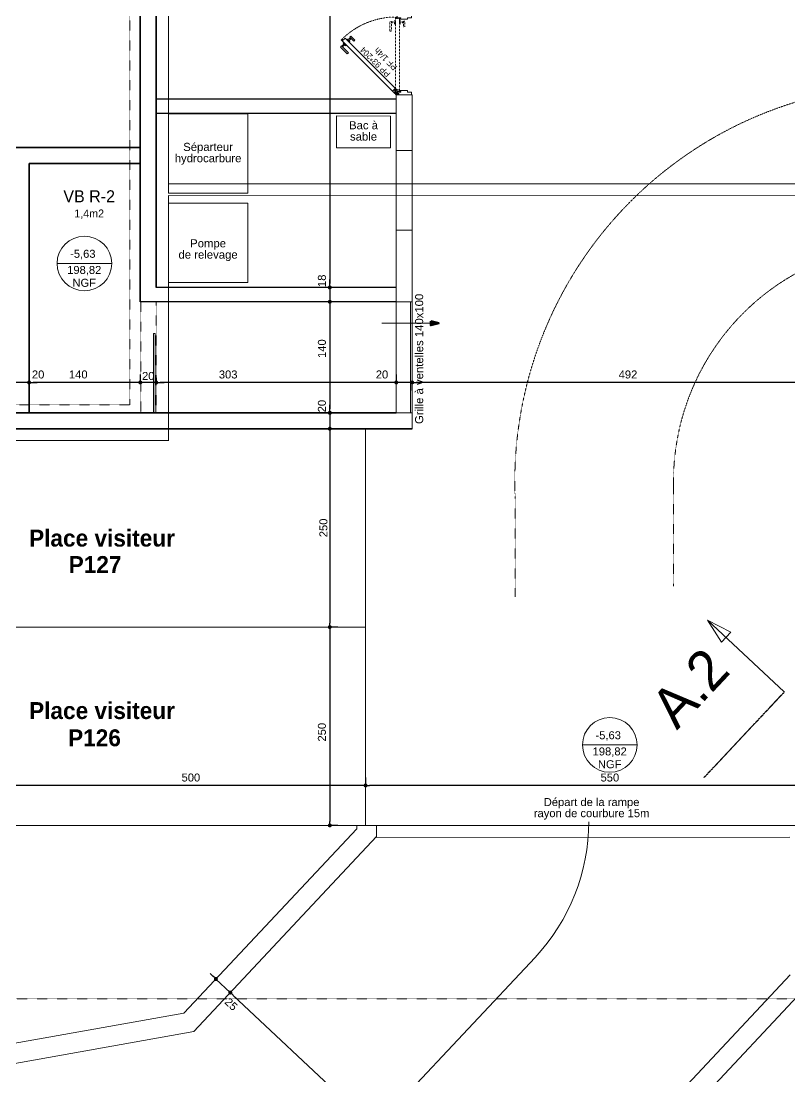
# Model space of a CAD drawing. Header units: centimetres. Extents: x -4990 to 114398, y -61489 to -12305.
# Drawn here: x 29688 to 30657, y -33322 to -31991 of the extents above; entities that cross this region are included whole.
import ezdxf

# ---------------------------------------------------------------- set-up
doc = ezdxf.new("R2010")
doc.units = ezdxf.units.CM
doc.header["$LTSCALE"] = 0.5
for name, pattern in [('Style de ligne -1', [0.41664, 0.20828, -0.20836]), ('Style de ligne -16', [0.192476, 0.123031, -0.069444]), ('Style de ligne -6', [1.04164, 0.625, -0.20828, 0.06943, -0.13893])]:
    doc.linetypes.add(name, pattern=pattern)
doc.layers.get('0').update_dxf_attribs({"linetype": 'CONTINUOUS'})
doc.layers.get('DEFPOINTS').update_dxf_attribs({"linetype": 'CONTINUOUS'})
for name, color, linetype in [('01_cote_gen', 4, 'CONTINUOUS'), ('3-BAT C-Niveau -2', 7, 'CONTINUOUS'), ('AA_COTES', 2, 'CONTINUOUS')]:
    doc.layers.add(name, color=color, linetype=linetype)
doc.styles.add('ARIAL', font='arial.ttf')
doc.styles.add('Futura Book', font='')
doc.styles.add('Futura Std Book', font='')
doc.styles.add('Geneva (bold)', font='')
doc.styles.add('Helvetica', font='')
doc.styles.add('STYLE2', font='ARIALN.TTF')
doc.styles.get('Futura Book').set_extended_font_data('Futura Book')
doc.styles.get('Futura Std Book').set_extended_font_data('Futura Std Book')
doc.styles.get('Geneva (bold)').set_extended_font_data('Geneva', bold=True)
doc.styles.get('Helvetica').set_extended_font_data('Helvetica')
doc.dimstyles.new('IS', dxfattribs={"dimtxt": 10.08724, "dimasz": 5.007446, "dimexe": 2, "dimexo": 10, "dimgap": 3, "dimtad": 1, "dimdec": 1, "dimtxsty": 'Helvetica', "dimblk": 'DOT', "dimblk1": 'DOT', "dimblk2": 'DOT', "dimcen": 0, "dimdle": 10, "dimazin": 0, "dimtfac": 0.8, "dimtdec": 1, "dimtix": 1, "dimtmove": 0, "dimatfit": 0, "dimldrblk": 'VW_FILLEDARROW-1', "dimfxl": 10, "dimfxlon": 1, "dimfrac": 2, "dimtolj": 1, "dimarcsym": 0})
doc.dimstyles.new('JB50', dxfattribs={"dimscale": 0.1, "dimtxt": 150, "dimasz": 15, "dimexe": 0.1, "dimexo": 0.1, "dimgap": 0.09, "dimtad": 1, "dimdec": 1, "dimdsep": 46, "dimtxsty": 'STYLE2', "dimblk1": 'BOND_G', "dimblk2": 'BOND_D', "dimsah": 1, "dimcen": 1.5, "dimdle": 0.01, "dimse1": 1, "dimse2": 1, "dimclrd": 4, "dimclre": 2, "dimclrt": 6, "dimazin": 2, "dimtfac": 2.333333, "dimtdec": 1, "dimtix": 1, "dimtmove": 2, "dimatfit": 3, "dimldrblk": 'BOND_G', "dimfxl": 1, "dimtolj": 1, "dimtzin": 0, "dimarcsym": 0})

# ---------------------------------------------------------------- blocks, each defined once
blk = doc.blocks.new('Groupe-92-1')
at = {"color": 252, "linetype": 'Style de ligne -1', "lineweight": 5, "true_color": 0x989898}
for p, q in [((13002.4, -45451.9), (13126.6, -45428.3)), ((13052.7, -45645.6), (13176.9, -45622))]:
    blk.add_line(p, q, dxfattribs=at)
for radius, end in [(500, 102.8708), (300, 101.7442)]:
    blk.add_arc((13238, -45915.8), radius, 9.9624, end, dxfattribs=at)
blk = doc.blocks.new('Groupe-97-1')
at = {"color": 7, "linetype": 'Continuous', "lineweight": 5}
for p, q in [((13070.4, -44753.6), (13114.4, -44986.4)), ((13952.9, -44827.2), (13432.4, -44925.7)), ((13417.7, -44928.5), (13114.4, -44986)), ((13417.7, -44928.5), (14237.2, -49256.1)), ((13432.4, -44925.7), (14252, -49253.3)), ((12686.7, -45334.1), (12788.3, -45870.9)), ((12671.9, -45336.9), (12768.8, -45848.4))]:
    blk.add_line(p, q, dxfattribs=at)
blk = doc.blocks.new('_DOT')
at = {"color": 0, "linetype": 'ByBlock', "lineweight": -2}
blk.add_line((-0.5, 0), (-1, 0), dxfattribs=at)
at = {"color": 0, "linetype": 'ByBlock', "const_width": 0.5}
blk.add_lwpolyline([(-0.25, 0, 1), (0.25, 0, 1)], format="xyb", close=True, dxfattribs=at)
blk = doc.blocks.new('*D2444')
at = {"layer": '3-BAT C-Niveau -2', "color": 0, "linetype": 'Continuous', "lineweight": -2, "transparency": 16777216}
for p, q in [((29565, -31631.5), (29553, -31631.5)), ((29555, -31636.5), (29555, -32145.5)), ((29565, -32150.5), (29553, -32150.5))]:
    blk.add_line(p, q, dxfattribs=at)
at = {"layer": 'DEFPOINTS', "color": 0, "linetype": 'Continuous', "transparency": 16777216}
for p in [(29838.2, -31631.5), (29555, -32150.5), (29679, -32150.5)]:
    blk.add_point(p, dxfattribs=at)
at = {"layer": '3-BAT C-Niveau -2', "color": 0, "linetype": 'Continuous', "lineweight": -2, "transparency": 16777216, "xscale": 5.007446289062499, "yscale": 5.007446289062499, "zscale": 5.007446289062499}
for p, rotation in [((29555, -31631.5), 90), ((29555, -32150.5), 270)]:
    blk.add_blockref('_DOT', p, dxfattribs=dict(at, rotation=rotation))
at = {"layer": '3-BAT C-Niveau -2', "color": 0, "linetype": 'Continuous', "lineweight": 5, "transparency": 16777216, "insert": (29547, -31891), "char_height": 10.09, "attachment_point": 5, "rotation": 90, "style": 'Helvetica'}
blk.add_mtext('\\A1;519', dxfattribs=at)
blk = doc.blocks.new('VW_FILLEDARROW-1')
at = {"color": 0, "linetype": 'Continuous', "lineweight": 5, "flags": 128}
blk.add_lwpolyline([(-2, 0.54), (0, 0), (-2, -0.54)], close=True, dxfattribs=at)
blk = doc.blocks.new('Groupe-123-1')
at = {"color": 7, "linetype": 'Continuous', "lineweight": 5}
blk.add_line((12847.4, -45637.6), (12834.6, -45570.1), dxfattribs=at)
blk.add_circle((12841, -45603.9), 34.4, dxfattribs=at)
at = {"color": 7, "char_height": 10.069, "rotation": 280.7236, "line_spacing_factor": 0.962448, "style": 'ARIAL'}
for s, insert, width, attachment_point in [('\\pt26.703,53.264,79.886;198,82\\PNGF', (12837.9, -45604.4), 91.684, 2), ('\\pt8.3773,17.308,25.706,34.274,42.692;-5,63', (12854.6, -45583), 48.714, 1)]:
    blk.add_mtext(s, dxfattribs=dict(at, insert=insert, width=width, attachment_point=attachment_point))
blk = doc.blocks.new('PORTES 93_204')
at = {"color": 7, "linetype": 'Continuous', "lineweight": 18}
blk.add_line((10.4, 11.3), (6.9, 14.9), dxfattribs=at)
at = {"color": 7, "linetype": 'Continuous', "lineweight": 5}
blk.add_line((3.4, 8.7), (3.4, 9.6), dxfattribs=at)
at = {"color": 8, "linetype": 'Style de ligne -16', "lineweight": 18, "true_color": 0x808080}
blk.add_line((9, 6.1), (9, 11.1), dxfattribs=at)
at = {"color": 7, "linetype": 'Continuous', "lineweight": 18, "flags": 128}
for points in [[(62.4, 80.3), (63.8, 78.9), (55.3, 70.4), (53.9, 71.8)], [(63.6, 78.7), (66.4, 75.9), (65.3, 74.9), (62.6, 77.6)], [(67.5, 77.1), (68.3, 76.3), (65, 73), (64.2, 73.7)], [(69.3, 68.7), (68.5, 69.4), (71.8, 72.8), (72.6, 72)], [(71.2, 62.3), (69.8, 63.7), (74.8, 68.6), (76.2, 67.2)], [(73.2, 67), (70.4, 69.8), (71.5, 70.9), (74.2, 68.1)], [(5.9, 4.3), (5.9, 5.8), (6, 6), (6.7, 6), (7.1, 5.6), (7.1, 5.4), (6.2, 5.4), (6.2, 4.3)], [(6.6, 11.5), (7.3, 12.2), (8.6, 10.9), (7.9, 10.2)], [(99.1, 4.3), (99.1, 5.8), (99, 6), (98.3, 6), (97.9, 5.6), (97.9, 5.4), (98.8, 5.4), (98.8, 4.3)]]:
    blk.add_lwpolyline(points, close=True, dxfattribs=at)
at = {"color": 7, "linetype": 'Continuous', "lineweight": 13, "flags": 128}
for points in [[(3.8, 11.8), (4.9, 10.8), (6.1, 12), (8.6, 9.5), (73.7, 74.6), (71.2, 77.1), (72.5, 78.4), (71.4, 79.4)], [(2.2, -9), (2.2, 9), (5.8, 9), (5.8, 4.2), (6.3, 4.2), (6.3, 5.4), (7.6, 5.4), (7.6, -4.2), (5.8, -4.2), (5.8, -9)], [(102.8, 9), (99.2, 9), (99.2, 4.2), (98.7, 4.2), (98.7, 5.4), (97.4, 5.4), (97.4, -4.2), (99.2, -4.2), (99.2, -9), (102.8, -9)]]:
    blk.add_lwpolyline(points, close=True, dxfattribs=at)
at = {"color": 8, "linetype": 'Style de ligne -16', "lineweight": 18, "true_color": 0x808080, "flags": 128}
for points in [[(82.5, 16.1), (82.5, 18.1), (94.5, 18.1), (94.5, 16.1)], [(92.8, 12.2), (92.8, 16.1), (94.3, 16.1), (94.3, 12.2)], [(4.7, 11.1), (4.7, 9.6), (6.5, 9.6), (6.5, 6.1), (98.5, 6.1), (98.5, 9.6), (100.3, 9.6), (100.3, 11.1)], [(6.5, 9), (7.4, 9), (7.4, 7.1), (6.5, 7.1)], [(88, -0.9), (88, 1.1), (95, 1.1), (95, -0.9)], [(91.2, 11.1), (91.2, 12.2), (95.9, 12.2), (95.9, 11.1)], [(91.2, 5.1), (91.2, 6.1), (95.9, 6.1), (95.9, 5.1)], [(92.8, 1.1), (92.8, 5.1), (94.3, 5.1), (94.3, 1.1)]]:
    blk.add_lwpolyline(points, close=True, dxfattribs=at)
at = {"color": 7, "linetype": 'Continuous', "lineweight": 5, "flags": 128}
for points in [[(2.7, 9), (4.7, 9), (4.7, 8.7), (2.7, 8.7)], [(2.9, 8.7), (3.4, 8.7), (3.4, 7), (2.9, 7)], [(3.4, 8.7), (4, 8.7), (4, 7), (3.4, 7)]]:
    blk.add_lwpolyline(points, close=True, dxfattribs=at)
for points in [[(3.1, 9), (3.1, 9.9, 0.143165), (3.4, 9.7, 0.143165), (3.8, 9.9), (3.8, 9)], [(4.6, 11.1), (4.1, 10.6, 0.143165), (3.9, 10.9, 0.143165), (3.6, 11.1), (4.1, 11.6)], [(4.7, 10.1), (4, 10.1, 0.143165), (4.1, 10.4, 0.143165), (4, 10.8), (4.7, 10.8)]]:
    blk.add_lwpolyline(points, format="xyb", close=True, dxfattribs=at)
at = {"color": 8, "linetype": 'Style de ligne -16', "lineweight": 18, "true_color": 0x808080, "flags": 128}
blk.add_lwpolyline([(6.2, 9.1), (5.6, 9.3), (4.7, 9.3), (4.7, 9.5), (5.5, 9.5), (6.2, 9.2), (6.2, 9.1)], dxfattribs=at)
at = {"color": 7, "linetype": 'Continuous', "lineweight": 18, "flags": 128}
blk.add_lwpolyline([(6.3, 11.4), (5.8, 11.1), (5.2, 10.5), (5, 10.7), (5.6, 11.3), (6.3, 11.5), (6.3, 11.4)], dxfattribs=at)
at = {"color": 7, "linetype": 'Continuous', "lineweight": 5}
for radius in [0.689, 0.429]:
    blk.add_circle((3.4, 10.4), radius, dxfattribs=at)
at = {"color": 8, "linetype": 'Style de ligne -16', "lineweight": 18, "true_color": 0x808080}
blk.add_arc((3.4, 10.4), 96.9, 0.4199, 44.5328, dxfattribs=at)
at = {"color": 7, "insert": (23.9, 22.1), "char_height": 7.552, "width": 66.742, "attachment_point": 1, "rotation": 45, "line_spacing_factor": 0.962448, "style": 'Futura Book'}
blk.add_mtext('\\pt26.348,53.073;PP 93*204\\PPF 1/4h\\P', dxfattribs=at)
blk = doc.blocks.new('*D2590')
at = {"layer": '3-BAT C-Niveau -2', "color": 0, "linetype": 'Continuous', "lineweight": -2, "transparency": 16777216}
for p, q in [((30122.1, -32944.6), (30122.1, -32956.6)), ((29622.1, -32950.6), (29622.1, -32956.6)), ((30117.1, -32954.6), (29627.1, -32954.6))]:
    blk.add_line(p, q, dxfattribs=at)
at = {"layer": 'DEFPOINTS', "color": 0, "linetype": 'Continuous', "transparency": 16777216}
for p in [(30122.1, -32909.6), (29622.1, -32940.6), (29622.1, -32954.6)]:
    blk.add_point(p, dxfattribs=at)
at = {"layer": '3-BAT C-Niveau -2', "color": 0, "linetype": 'Continuous', "lineweight": -2, "transparency": 16777216, "xscale": 5.007446289062499, "yscale": 5.007446289062499, "zscale": 5.007446289062499, "rotation": 180}
blk.add_blockref('_DOT', (29622.1, -32954.6), dxfattribs=at)
at = {"layer": '3-BAT C-Niveau -2', "color": 0, "linetype": 'Continuous', "lineweight": -2, "transparency": 16777216, "xscale": 5.007446289062499, "yscale": 5.007446289062499, "zscale": 5.007446289062499}
blk.add_blockref('_DOT', (30122.1, -32954.6), dxfattribs=at)
at = {"layer": '3-BAT C-Niveau -2', "color": 0, "linetype": 'Continuous', "lineweight": 5, "transparency": 16777216, "insert": (29901.9, -32944.6), "char_height": 10.09, "attachment_point": 5, "style": 'Helvetica'}
blk.add_mtext('\\A1;500', dxfattribs=at)
blk = doc.blocks.new('*D2591')
at = {"layer": '3-BAT C-Niveau -2', "color": 0, "linetype": 'Continuous', "lineweight": -2, "transparency": 16777216}
for p, q in [((30122.1, -32944.6), (30122.1, -32956.6)), ((30667.4, -32954.6), (30127.1, -32954.6)), ((30672.4, -32964.6), (30672.4, -32952.6))]:
    blk.add_line(p, q, dxfattribs=at)
at = {"layer": 'DEFPOINTS', "color": 0, "linetype": 'Continuous', "transparency": 16777216}
for p in [(30122.1, -32909.6), (30122.1, -32954.6), (30672.4, -33093.6)]:
    blk.add_point(p, dxfattribs=at)
at = {"layer": '3-BAT C-Niveau -2', "color": 0, "linetype": 'Continuous', "lineweight": -2, "transparency": 16777216, "xscale": 5.007446289062499, "yscale": 5.007446289062499, "zscale": 5.007446289062499, "rotation": 180}
blk.add_blockref('_DOT', (30122.1, -32954.6), dxfattribs=at)
at = {"layer": '3-BAT C-Niveau -2', "color": 0, "linetype": 'Continuous', "lineweight": -2, "transparency": 16777216, "xscale": 5.007446289062499, "yscale": 5.007446289062499, "zscale": 5.007446289062499}
blk.add_blockref('_DOT', (30672.4, -32954.6), dxfattribs=at)
at = {"layer": '3-BAT C-Niveau -2', "color": 0, "linetype": 'Continuous', "lineweight": 5, "transparency": 16777216, "insert": (30430, -32944.6), "char_height": 10.09, "attachment_point": 5, "style": 'Helvetica'}
blk.add_mtext('\\A1;550', dxfattribs=at)
blk = doc.blocks.new('*D2618')
at = {"layer": '3-BAT C-Niveau -2', "color": 0, "linetype": 'Continuous', "lineweight": -2, "transparency": 16777216}
for p, q in [((29955.9, -33211), (29950.3, -33217.1)), ((29955.3, -33219.1), (30312.5, -33553.8)), ((30323, -33549.9), (30314.8, -33558.7))]:
    blk.add_line(p, q, dxfattribs=at)
at = {"layer": 'DEFPOINTS', "color": 0, "linetype": 'Continuous', "transparency": 16777216}
for p in [(29962.8, -33203.7), (30342.4, -33529.2), (30316.2, -33557.2)]:
    blk.add_point(p, dxfattribs=at)
at = {"layer": '3-BAT C-Niveau -2', "color": 0, "linetype": 'Continuous', "lineweight": -2, "transparency": 16777216, "xscale": 5.007446289062499, "yscale": 5.007446289062499, "zscale": 5.007446289062499}
for p, rotation in [((29951.6, -33215.6), 136.8595780758765), ((30316.2, -33557.2), 316.8595780758765)]:
    blk.add_blockref('_DOT', p, dxfattribs=dict(at, rotation=rotation))
at = {"layer": '3-BAT C-Niveau -2', "color": 0, "linetype": 'Continuous', "lineweight": 5, "transparency": 16777216, "insert": (30150.9, -33416.1), "char_height": 10.09, "attachment_point": 5, "rotation": 316.8596, "style": 'Helvetica'}
blk.add_mtext('\\A1;500', dxfattribs=at)
blk = doc.blocks.new('*D2619')
at = {"layer": '3-BAT C-Niveau -2', "color": 0, "linetype": 'Continuous', "lineweight": -2, "transparency": 16777216}
for p, q in [((29929.7, -33195.1), (29926.1, -33191.7)), ((29933.4, -33198.5), (29932, -33200)), ((29933.4, -33198.5), (29951.6, -33215.6)), ((29955.9, -33211), (29950.3, -33217.1)), ((29955.3, -33219.1), (29958.9, -33222.5))]:
    blk.add_line(p, q, dxfattribs=at)
at = {"layer": 'DEFPOINTS', "color": 0, "linetype": 'Continuous', "transparency": 16777216}
for p in [(29938.5, -33193), (29962.8, -33203.7), (29951.6, -33215.6)]:
    blk.add_point(p, dxfattribs=at)
at = {"layer": '3-BAT C-Niveau -2', "color": 0, "linetype": 'Continuous', "lineweight": -2, "transparency": 16777216, "xscale": 5.007446289062499, "yscale": 5.007446289062499, "zscale": 5.007446289062499}
for p, rotation in [((29933.4, -33198.5), 316.8595780758765), ((29951.6, -33215.6), 136.8595780758765)]:
    blk.add_blockref('_DOT', p, dxfattribs=dict(at, rotation=rotation))
at = {"layer": '3-BAT C-Niveau -2', "color": 0, "linetype": 'Continuous', "lineweight": 5, "transparency": 16777216, "insert": (29952.7, -33230.3), "char_height": 10.09, "attachment_point": 5, "rotation": 316.8596, "style": 'Helvetica'}
blk.add_mtext('\\A1;25', dxfattribs=at)
blk = doc.blocks.new('Groupe-152-1')
at = {"color": 7, "linetype": 'Continuous', "lineweight": 13}
blk.add_line((12254.6, -45366.8), (12560.4, -45561.2), dxfattribs=at)
blk.add_arc((12694.5, -45350.2), 250, 237.552, 280.7236, dxfattribs=at)
blk = doc.blocks.new('Groupe-161-1')
at = {"color": 7, "linetype": 'Continuous', "lineweight": 5}
blk.add_line((12947.5, -45807.6), (13018.6, -45695.8), dxfattribs=at)
at = {"color": 7, "linetype": 'Style de ligne -6', "lineweight": 35}
blk.add_line((12947.5, -45807.6), (12822.6, -45728.2), dxfattribs=at)
at = {"color": 7, "linetype": 'Continuous', "lineweight": 13, "flags": 128}
blk.add_lwpolyline([(12994.6, -45718.2), (13018.6, -45695.8), (13009, -45727.2)], close=True, dxfattribs=at)
at = {"color": 7, "insert": (12901.4, -45641.2), "char_height": 50.344, "width": 105.902, "attachment_point": 1, "rotation": 327.5536, "line_spacing_factor": 0.962448, "style": 'Futura Std Book'}
blk.add_mtext('\\pt32.91,67.461,101.19,134.92;A.2', dxfattribs=at)
blk = doc.blocks.new('Groupe-187-1')
at = {"color": 7, "linetype": 'Continuous', "lineweight": 13, "flags": 128}
blk.add_lwpolyline([(13516.5, -45125.5), (13555.8, -45118.1), (13568.4, -45184.9), (13529.1, -45192.4)], close=True, dxfattribs=at)
at = {"color": 7, "insert": (13555.7, -45152.7), "char_height": 10.217, "width": 49.917, "attachment_point": 2, "rotation": 280.7236, "line_spacing_factor": 0.834288, "style": 'Helvetica'}
blk.add_mtext('\\pt23.897,48.346,72.52;Bac à \\Psable ', dxfattribs=at)
blk = doc.blocks.new('*D2276')
at = {"layer": '3-BAT C-Niveau -2', "color": 0, "linetype": 'Continuous', "lineweight": -2, "transparency": 16777216}
for p, q in [((30087, -32754.9), (30075, -32754.9)), ((30077, -32759.9), (30077, -32999.9)), ((30087, -33004.9), (30075, -33004.9))]:
    blk.add_line(p, q, dxfattribs=at)
at = {"layer": 'DEFPOINTS', "color": 0, "linetype": 'Continuous', "transparency": 16777216}
for p in [(30122.1, -32754.9), (30077, -33004.9), (30108.7, -33004.9)]:
    blk.add_point(p, dxfattribs=at)
at = {"layer": '3-BAT C-Niveau -2', "color": 0, "linetype": 'Continuous', "lineweight": -2, "transparency": 16777216, "xscale": 5.007446289062499, "yscale": 5.007446289062499, "zscale": 5.007446289062499}
for p, rotation in [((30077, -32754.9), 90), ((30077, -33004.9), 270)]:
    blk.add_blockref('_DOT', p, dxfattribs=dict(at, rotation=rotation))
at = {"layer": '3-BAT C-Niveau -2', "color": 0, "linetype": 'Continuous', "lineweight": 5, "transparency": 16777216, "insert": (30067.1, -32887.4), "char_height": 10.09, "attachment_point": 5, "rotation": 90, "style": 'Helvetica'}
blk.add_mtext('\\A1;250', dxfattribs=at)
blk = doc.blocks.new('*D2277')
at = {"layer": '3-BAT C-Niveau -2', "color": 0, "linetype": 'Continuous', "lineweight": -2, "transparency": 16777216}
for p, q in [((30087, -32504.9), (30075, -32504.9)), ((30077, -32509.9), (30077, -32749.9)), ((30087, -32754.9), (30075, -32754.9))]:
    blk.add_line(p, q, dxfattribs=at)
at = {"layer": 'DEFPOINTS', "color": 0, "linetype": 'Continuous', "transparency": 16777216}
for p in [(30115.7, -32504.9), (30077, -32754.9), (30122.1, -32754.9)]:
    blk.add_point(p, dxfattribs=at)
at = {"layer": '3-BAT C-Niveau -2', "color": 0, "linetype": 'Continuous', "lineweight": -2, "transparency": 16777216, "xscale": 5.007446289062499, "yscale": 5.007446289062499, "zscale": 5.007446289062499}
for p, rotation in [((30077, -32504.9), 90), ((30077, -32754.9), 270)]:
    blk.add_blockref('_DOT', p, dxfattribs=dict(at, rotation=rotation))
at = {"layer": '3-BAT C-Niveau -2', "color": 0, "linetype": 'Continuous', "lineweight": 5, "transparency": 16777216, "insert": (30069, -32629.9), "char_height": 10.09, "attachment_point": 5, "rotation": 90, "style": 'Helvetica'}
blk.add_mtext('\\A1;250', dxfattribs=at)
blk = doc.blocks.new('*D2278')
at = {"layer": '3-BAT C-Niveau -2', "color": 0, "linetype": 'Continuous', "lineweight": -2, "transparency": 16777216}
for p, q in [((30077, -32479.9), (30077, -32474.9)), ((30087, -32484.9), (30075, -32484.9)), ((30077, -32484.9), (30077, -32504.9)), ((30087, -32504.9), (30075, -32504.9)), ((30077, -32509.9), (30077, -32514.9))]:
    blk.add_line(p, q, dxfattribs=at)
at = {"layer": 'DEFPOINTS', "color": 0, "linetype": 'Continuous', "transparency": 16777216}
for p in [(30130, -32484.9), (30077, -32504.9), (30115.7, -32504.9)]:
    blk.add_point(p, dxfattribs=at)
at = {"layer": '3-BAT C-Niveau -2', "color": 0, "linetype": 'Continuous', "lineweight": -2, "transparency": 16777216, "xscale": 5.007446289062499, "yscale": 5.007446289062499, "zscale": 5.007446289062499}
for p, rotation in [((30077, -32484.9), 270), ((30077, -32504.9), 90)]:
    blk.add_blockref('_DOT', p, dxfattribs=dict(at, rotation=rotation))
at = {"layer": '3-BAT C-Niveau -2', "color": 0, "linetype": 'Continuous', "lineweight": 5, "transparency": 16777216, "insert": (30067.1, -32476.4), "char_height": 10.09, "attachment_point": 5, "rotation": 90, "style": 'Helvetica'}
blk.add_mtext('\\A1;20', dxfattribs=at)
blk = doc.blocks.new('*D2279')
at = {"layer": '3-BAT C-Niveau -2', "color": 0, "linetype": 'Continuous', "lineweight": -2, "transparency": 16777216}
for p, q in [((30087, -32344.9), (30075, -32344.9)), ((30077, -32349.9), (30077, -32479.9)), ((30087, -32484.9), (30075, -32484.9))]:
    blk.add_line(p, q, dxfattribs=at)
at = {"layer": 'DEFPOINTS', "color": 0, "linetype": 'Continuous', "transparency": 16777216}
for p in [(30100.6, -32344.9), (30077, -32484.9), (30130, -32484.9)]:
    blk.add_point(p, dxfattribs=at)
at = {"layer": '3-BAT C-Niveau -2', "color": 0, "linetype": 'Continuous', "lineweight": -2, "transparency": 16777216, "xscale": 5.007446289062499, "yscale": 5.007446289062499, "zscale": 5.007446289062499}
for p, rotation in [((30077, -32344.9), 90), ((30077, -32484.9), 270)]:
    blk.add_blockref('_DOT', p, dxfattribs=dict(at, rotation=rotation))
at = {"layer": '3-BAT C-Niveau -2', "color": 0, "linetype": 'Continuous', "lineweight": 5, "transparency": 16777216, "insert": (30067.1, -32404), "char_height": 10.09, "attachment_point": 5, "rotation": 90, "style": 'Helvetica'}
blk.add_mtext('\\A1;140', dxfattribs=at)
blk = doc.blocks.new('*D2280')
at = {"layer": '3-BAT C-Niveau -2', "color": 0, "linetype": 'Continuous', "lineweight": -2, "transparency": 16777216}
for p, q in [((30077, -32321.9), (30077, -32316.9)), ((30087, -32326.9), (30075, -32326.9)), ((30077, -32326.9), (30077, -32344.9)), ((30087, -32344.9), (30075, -32344.9)), ((30077, -32349.9), (30077, -32354.9))]:
    blk.add_line(p, q, dxfattribs=at)
at = {"layer": 'DEFPOINTS', "color": 0, "linetype": 'Continuous', "transparency": 16777216}
for p in [(30101.6, -32326.9), (30077, -32344.9), (30100.6, -32344.9)]:
    blk.add_point(p, dxfattribs=at)
at = {"layer": '3-BAT C-Niveau -2', "color": 0, "linetype": 'Continuous', "lineweight": -2, "transparency": 16777216, "xscale": 5.007446289062499, "yscale": 5.007446289062499, "zscale": 5.007446289062499}
for p, rotation in [((30077, -32326.9), 270), ((30077, -32344.9), 90)]:
    blk.add_blockref('_DOT', p, dxfattribs=dict(at, rotation=rotation))
at = {"layer": '3-BAT C-Niveau -2', "color": 0, "linetype": 'Continuous', "lineweight": 5, "transparency": 16777216, "insert": (30067.1, -32318.5), "char_height": 10.09, "attachment_point": 5, "rotation": 90, "style": 'Helvetica'}
blk.add_mtext('\\A1;18', dxfattribs=at)
blk = doc.blocks.new('*D2281')
at = {"layer": '3-BAT C-Niveau -2', "color": 0, "linetype": 'Continuous', "lineweight": -2, "transparency": 16777216}
for p, q in [((30087, -31653.5), (30075, -31653.5)), ((30077, -31658.5), (30077, -32321.9)), ((30087, -32326.9), (30075, -32326.9))]:
    blk.add_line(p, q, dxfattribs=at)
at = {"layer": 'DEFPOINTS', "color": 0, "linetype": 'Continuous', "transparency": 16777216}
for p in [(30144.5, -31653.5), (30077, -32326.9), (30101.6, -32326.9)]:
    blk.add_point(p, dxfattribs=at)
at = {"layer": '3-BAT C-Niveau -2', "color": 0, "linetype": 'Continuous', "lineweight": -2, "transparency": 16777216, "xscale": 5.007446289062499, "yscale": 5.007446289062499, "zscale": 5.007446289062499}
for p, rotation in [((30077, -31653.5), 90), ((30077, -32326.9), 270)]:
    blk.add_blockref('_DOT', p, dxfattribs=dict(at, rotation=rotation))
at = {"layer": '3-BAT C-Niveau -2', "color": 0, "linetype": 'Continuous', "lineweight": 5, "transparency": 16777216, "insert": (30067.1, -31937.7), "char_height": 10.09, "attachment_point": 5, "rotation": 90, "style": 'Helvetica'}
blk.add_mtext('\\A1;673', dxfattribs=at)
blk = doc.blocks.new('Groupe-189-1')
at = {"color": 7, "linetype": 'Continuous', "lineweight": 5}
for p, q in [((13527.2, -45200.1), (13530.9, -45219.8)), ((13474.9, -45230.4), (13471.1, -45210.7)), ((13489.6, -45227.6), (13485.9, -45208)), ((13432.1, -45238.5), (13428.4, -45218.8))]:
    blk.add_line(p, q, dxfattribs=at)
blk = doc.blocks.new('Groupe-194-1')
at = {"color": 7, "linetype": 'Continuous', "lineweight": 5}
for p, q in [((13339.8, -45235.6), (13343.5, -45255.3)), ((13202.2, -45261.7), (13205.9, -45281.3))]:
    blk.add_line(p, q, dxfattribs=at)
blk = doc.blocks.new('Groupe-195-1')
at = {"color": 7, "linetype": 'Continuous', "lineweight": 5}
blk.add_line((13320.4, -44874.1), (13307.6, -44806.6), dxfattribs=at)
blk.add_circle((13314, -44840.4), 34.4, dxfattribs=at)
at = {"color": 7, "char_height": 10.069, "rotation": 280.7236, "line_spacing_factor": 0.962448, "style": 'ARIAL'}
for s, insert, width, attachment_point in [('\\pt26.703,53.264,79.886;198,82\\PNGF', (13310.9, -44840.8), 91.684, 2), ('\\pt8.3773,17.308,25.706,34.274,42.692;-5,63', (13327.6, -44819.5), 48.714, 1)]:
    blk.add_mtext(s, dxfattribs=dict(at, insert=insert, width=width, attachment_point=attachment_point))
blk = doc.blocks.new('*D2313')
at = {"layer": '3-BAT C-Niveau -2', "color": 0, "linetype": 'Continuous', "lineweight": -2, "transparency": 16777216}
for p, q in [((29678, -32436.6), (29678, -32448.6)), ((29698, -32436.6), (29698, -32448.6)), ((29673, -32446.6), (29667.9, -32446.6)), ((29698, -32446.6), (29678, -32446.6)), ((29703, -32446.6), (29708, -32446.6))]:
    blk.add_line(p, q, dxfattribs=at)
at = {"layer": 'DEFPOINTS', "color": 0, "linetype": 'Continuous', "transparency": 16777216}
for p in [(29698, -32369), (29678, -32377), (29678, -32446.6)]:
    blk.add_point(p, dxfattribs=at)
at = {"layer": '3-BAT C-Niveau -2', "color": 0, "linetype": 'Continuous', "lineweight": -2, "transparency": 16777216, "xscale": 5.007446289062499, "yscale": 5.007446289062499, "zscale": 5.007446289062499}
blk.add_blockref('_DOT', (29678, -32446.6), dxfattribs=at)
at = {"layer": '3-BAT C-Niveau -2', "color": 0, "linetype": 'Continuous', "lineweight": -2, "transparency": 16777216, "xscale": 5.007446289062499, "yscale": 5.007446289062499, "zscale": 5.007446289062499, "rotation": 180}
blk.add_blockref('_DOT', (29698, -32446.6), dxfattribs=at)
at = {"layer": '3-BAT C-Niveau -2', "color": 0, "linetype": 'Continuous', "lineweight": 5, "transparency": 16777216, "insert": (29709.4, -32436.6), "char_height": 10.09, "attachment_point": 5, "style": 'Helvetica'}
blk.add_mtext('\\A1;20', dxfattribs=at)
blk = doc.blocks.new('*D2314')
at = {"layer": '3-BAT C-Niveau -2', "color": 0, "linetype": 'Continuous', "lineweight": -2, "transparency": 16777216}
for p, q in [((29698, -32436.6), (29698, -32448.6)), ((29838.2, -32436.6), (29838.2, -32448.6)), ((29833.2, -32446.6), (29703, -32446.6))]:
    blk.add_line(p, q, dxfattribs=at)
at = {"layer": 'DEFPOINTS', "color": 0, "linetype": 'Continuous', "transparency": 16777216}
for p in [(29838.2, -32339.7), (29698, -32369), (29698, -32446.6)]:
    blk.add_point(p, dxfattribs=at)
at = {"layer": '3-BAT C-Niveau -2', "color": 0, "linetype": 'Continuous', "lineweight": -2, "transparency": 16777216, "xscale": 5.007446289062499, "yscale": 5.007446289062499, "zscale": 5.007446289062499, "rotation": 180}
blk.add_blockref('_DOT', (29698, -32446.6), dxfattribs=at)
at = {"layer": '3-BAT C-Niveau -2', "color": 0, "linetype": 'Continuous', "lineweight": -2, "transparency": 16777216, "xscale": 5.007446289062499, "yscale": 5.007446289062499, "zscale": 5.007446289062499}
blk.add_blockref('_DOT', (29838.2, -32446.6), dxfattribs=at)
at = {"layer": '3-BAT C-Niveau -2', "color": 0, "linetype": 'Continuous', "lineweight": 5, "transparency": 16777216, "insert": (29760, -32436.6), "char_height": 10.09, "attachment_point": 5, "style": 'Helvetica'}
blk.add_mtext('\\A1;140', dxfattribs=at)
blk = doc.blocks.new('*D2315')
at = {"layer": '3-BAT C-Niveau -2', "color": 0, "linetype": 'Continuous', "lineweight": -2, "transparency": 16777216}
for p, q in [((29838.2, -32436.6), (29838.2, -32448.6)), ((29858.2, -32440.7), (29858.2, -32448.6)), ((29833.2, -32446.6), (29828.2, -32446.6)), ((29858.2, -32446.6), (29838.2, -32446.6)), ((29863.2, -32446.6), (29868.2, -32446.6))]:
    blk.add_line(p, q, dxfattribs=at)
at = {"layer": 'DEFPOINTS', "color": 0, "linetype": 'Continuous', "transparency": 16777216}
for p in [(29838.2, -32339.7), (29858.2, -32430.7), (29838.2, -32446.6)]:
    blk.add_point(p, dxfattribs=at)
at = {"layer": '3-BAT C-Niveau -2', "color": 0, "linetype": 'Continuous', "lineweight": -2, "transparency": 16777216, "xscale": 5.007446289062499, "yscale": 5.007446289062499, "zscale": 5.007446289062499}
blk.add_blockref('_DOT', (29838.2, -32446.6), dxfattribs=at)
at = {"layer": '3-BAT C-Niveau -2', "color": 0, "linetype": 'Continuous', "lineweight": -2, "transparency": 16777216, "xscale": 5.007446289062499, "yscale": 5.007446289062499, "zscale": 5.007446289062499, "rotation": 180}
blk.add_blockref('_DOT', (29858.2, -32446.6), dxfattribs=at)
at = {"layer": '3-BAT C-Niveau -2', "color": 0, "linetype": 'Continuous', "lineweight": 5, "transparency": 16777216, "insert": (29848.2, -32438.5), "char_height": 10.09, "attachment_point": 5, "style": 'Helvetica'}
blk.add_mtext('\\A1;20', dxfattribs=at)
blk = doc.blocks.new('*D2316')
at = {"layer": '3-BAT C-Niveau -2', "color": 0, "linetype": 'Continuous', "lineweight": -2, "transparency": 16777216}
for p, q in [((29858.2, -32440.7), (29858.2, -32448.6)), ((30160.8, -32436.6), (30160.8, -32448.6)), ((30155.8, -32446.6), (29863.2, -32446.6))]:
    blk.add_line(p, q, dxfattribs=at)
at = {"layer": 'DEFPOINTS', "color": 0, "linetype": 'Continuous', "transparency": 16777216}
for p in [(30160.8, -32412.6), (29858.2, -32430.7), (29858.2, -32446.6)]:
    blk.add_point(p, dxfattribs=at)
at = {"layer": '3-BAT C-Niveau -2', "color": 0, "linetype": 'Continuous', "lineweight": -2, "transparency": 16777216, "xscale": 5.007446289062499, "yscale": 5.007446289062499, "zscale": 5.007446289062499, "rotation": 180}
blk.add_blockref('_DOT', (29858.2, -32446.6), dxfattribs=at)
at = {"layer": '3-BAT C-Niveau -2', "color": 0, "linetype": 'Continuous', "lineweight": -2, "transparency": 16777216, "xscale": 5.007446289062499, "yscale": 5.007446289062499, "zscale": 5.007446289062499}
blk.add_blockref('_DOT', (30160.8, -32446.6), dxfattribs=at)
at = {"layer": '3-BAT C-Niveau -2', "color": 0, "linetype": 'Continuous', "lineweight": 5, "transparency": 16777216, "insert": (29948.9, -32436.6), "char_height": 10.09, "attachment_point": 5, "style": 'Helvetica'}
blk.add_mtext('\\A1;303', dxfattribs=at)
blk = doc.blocks.new('*D2317')
at = {"layer": '3-BAT C-Niveau -2', "color": 0, "linetype": 'Continuous', "lineweight": -2, "transparency": 16777216}
for p, q in [((30160.8, -32436.6), (30160.8, -32448.6)), ((30155.8, -32446.6), (30150.8, -32446.6)), ((30180.8, -32446.6), (30160.8, -32446.6)), ((30180.8, -32456.6), (30180.8, -32444.6)), ((30185.8, -32446.6), (30190.8, -32446.6))]:
    blk.add_line(p, q, dxfattribs=at)
at = {"layer": 'DEFPOINTS', "color": 0, "linetype": 'Continuous', "transparency": 16777216}
for p in [(30160.8, -32412.6), (30160.8, -32446.6), (30180.8, -32469.1)]:
    blk.add_point(p, dxfattribs=at)
at = {"layer": '3-BAT C-Niveau -2', "color": 0, "linetype": 'Continuous', "lineweight": -2, "transparency": 16777216, "xscale": 5.007446289062499, "yscale": 5.007446289062499, "zscale": 5.007446289062499}
blk.add_blockref('_DOT', (30160.8, -32446.6), dxfattribs=at)
at = {"layer": '3-BAT C-Niveau -2', "color": 0, "linetype": 'Continuous', "lineweight": -2, "transparency": 16777216, "xscale": 5.007446289062499, "yscale": 5.007446289062499, "zscale": 5.007446289062499, "rotation": 180}
blk.add_blockref('_DOT', (30180.8, -32446.6), dxfattribs=at)
at = {"layer": '3-BAT C-Niveau -2', "color": 0, "linetype": 'Continuous', "lineweight": 5, "transparency": 16777216, "insert": (30142.8, -32436.6), "char_height": 10.09, "attachment_point": 5, "style": 'Helvetica'}
blk.add_mtext('\\A1;20', dxfattribs=at)
blk = doc.blocks.new('*D2318')
at = {"layer": '3-BAT C-Niveau -2', "color": 0, "linetype": 'Continuous', "lineweight": -2, "transparency": 16777216}
for p, q in [((30180.8, -32456.6), (30180.8, -32444.6)), ((30667.4, -32446.6), (30185.8, -32446.6)), ((30672.4, -32456.6), (30672.4, -32444.6))]:
    blk.add_line(p, q, dxfattribs=at)
at = {"layer": 'DEFPOINTS', "color": 0, "linetype": 'Continuous', "transparency": 16777216}
for p in [(30180.8, -32446.6), (30180.8, -32469.1), (30672.4, -32490.6)]:
    blk.add_point(p, dxfattribs=at)
at = {"layer": '3-BAT C-Niveau -2', "color": 0, "linetype": 'Continuous', "lineweight": -2, "transparency": 16777216, "xscale": 5.007446289062499, "yscale": 5.007446289062499, "zscale": 5.007446289062499, "rotation": 180}
blk.add_blockref('_DOT', (30180.8, -32446.6), dxfattribs=at)
at = {"layer": '3-BAT C-Niveau -2', "color": 0, "linetype": 'Continuous', "lineweight": -2, "transparency": 16777216, "xscale": 5.007446289062499, "yscale": 5.007446289062499, "zscale": 5.007446289062499}
blk.add_blockref('_DOT', (30672.4, -32446.6), dxfattribs=at)
at = {"layer": '3-BAT C-Niveau -2', "color": 0, "linetype": 'Continuous', "lineweight": 5, "transparency": 16777216, "insert": (30452.8, -32436.6), "char_height": 10.09, "attachment_point": 5, "style": 'Helvetica'}
blk.add_mtext('\\A1;492', dxfattribs=at)
blk = doc.blocks.new('BOND_G')
at = {"layer": 'AA_COTES', "color": 0}
for p, q in [((0, -5), (0, 15)), ((5, 0), (-5, 0)), ((1.77, 1.77), (-1.77, -1.77))]:
    blk.add_line(p, q, dxfattribs=at)
blk = doc.blocks.new('BOND_D')
at = {"layer": 'AA_COTES', "color": 0}
for p, q in [((5, 0), (-5, 0)), ((-1.77, -1.77), (1.77, 1.77)), ((0, 5), (0, -15))]:
    blk.add_line(p, q, dxfattribs=at)
blk = doc.blocks.new('*D2993')
at = {"layer": '01_cote_gen', "color": 4, "lineweight": -2, "transparency": 16777216}
blk.add_line((29458.2, -32149), (29458.2, -31635), dxfattribs=at)
at = {"layer": 'DEFPOINTS', "color": 0}
for p in [(29458.2, -31633.5), (29922, -31633.5), (29678, -32150.5)]:
    blk.add_point(p, dxfattribs=at)
at = {"layer": '01_cote_gen', "color": 4, "lineweight": -2, "transparency": 16777216, "xscale": 1.5, "yscale": 1.5, "zscale": 1.5}
for name, p, rotation in [('BOND_D', (29458.2, -31633.5), 90), ('BOND_G', (29458.2, -32150.5), 270)]:
    blk.add_blockref(name, p, dxfattribs=dict(at, rotation=rotation))
at = {"layer": '01_cote_gen', "color": 6, "transparency": 16777216, "insert": (29450.5, -31892), "char_height": 15, "attachment_point": 5, "rotation": 90, "style": 'STYLE2'}
blk.add_mtext('\\A1;517.1', dxfattribs=at)
blk = doc.blocks.new('*D2995')
at = {"layer": '01_cote_gen', "color": 4, "lineweight": -2, "transparency": 16777216}
blk.add_line((29412.1, -33291.9), (29412.1, -30910.9), dxfattribs=at)
at = {"layer": 'DEFPOINTS', "color": 0}
for p in [(29412.1, -30909.4), (30160.8, -30909.4), (29602.1, -33293.4)]:
    blk.add_point(p, dxfattribs=at)
at = {"layer": '01_cote_gen', "color": 4, "lineweight": -2, "transparency": 16777216, "xscale": 1.5, "yscale": 1.5, "zscale": 1.5}
for name, p, rotation in [('BOND_D', (29412.1, -30909.4), 90), ('BOND_G', (29412.1, -33293.4), 270)]:
    blk.add_blockref(name, p, dxfattribs=dict(at, rotation=rotation))
at = {"layer": '01_cote_gen', "color": 6, "transparency": 16777216, "insert": (29404.4, -32101.4), "char_height": 15, "attachment_point": 5, "rotation": 90, "style": 'STYLE2'}
blk.add_mtext('\\A1;2383.9', dxfattribs=at)

msp = doc.modelspace()

# ---------------------------------------------------------------- linework, layer by layer
at = {"layer": '3-BAT C-Niveau -2', "color": 7, "linetype": 'Continuous', "lineweight": 35}
for p, q in [((29838.206, -32344.915), (29838.206, -31633.45)), ((29858.206, -32326.915), (29858.206, -31653.45)), ((29838.206, -32150.537), (29677.959, -32150.537)), ((29838.206, -32170.537), (29697.959, -32170.537)), ((29697.959, -32170.537), (29697.959, -32484.724)), ((30160.821, -32484.915), (29602.069, -32484.915)), ((30180.821, -32504.915), (29622.069, -32504.915))]:
    msp.add_line(p, q, dxfattribs=at)
at = {"layer": '3-BAT C-Niveau -2', "color": 7, "linetype": 'Continuous', "lineweight": 5}
for p, q in [((29838.206, -32251.915), (29838.206, -31633.45)), ((29858.206, -32156.655), (29858.206, -31653.45)), ((30180.821, -32084.106), (30160.821, -32084.106)), ((30160.821, -32484.915), (30160.821, -32084.106)), ((30180.821, -32504.915), (30180.821, -32084.106)), ((29838.206, -32150.537), (29677.959, -32150.537)), ((29838.206, -32170.537), (29697.959, -32170.537)), ((29697.959, -32170.537), (29697.959, -32484.724)), ((29858.206, -32326.915), (29858.206, -32174.655)), ((29838.206, -32344.915), (29838.206, -32271.915)), ((30142.751, -32372.047), (30214.367, -32372.047)), ((30160.821, -32384.915), (30160.821, -32484.915)), ((30180.821, -32384.915), (30180.821, -32483.547)), ((29838.206, -32484.915), (29602.069, -32484.915)), ((30160.821, -32484.915), (29858.206, -32484.915)), ((30180.821, -32504.915), (29622.069, -32504.915)), ((30111.057, -33009.149), (29892.934, -33241.657)), ((30111.057, -33004.915), (30111.057, -33009.149)), ((30111.057, -33004.915), (30136.057, -33004.915)), ((30136.057, -33004.915), (30136.057, -33019.04)), ((30136.057, -33019.04), (29905.485, -33264.817)), ((30657.077, -33193.435), (30156.68, -33727.415)), ((30672.596, -33213.435), (30169.244, -33750.568)), ((29892.934, -33241.657), (29620.069, -33290.169)), ((29905.485, -33264.817), (29175.538, -33394.595))]:
    msp.add_line(p, q, dxfattribs=at)
at = {"layer": '3-BAT C-Niveau -2', "color": 7, "linetype": 'Continuous', "lineweight": 25}
for p, q in [((30160.821, -32089.655), (29858.206, -32089.655)), ((30160.821, -32089.655), (29858.206, -32089.655)), ((30160.821, -32107.655), (29858.206, -32107.655)), ((30160.821, -32107.655), (29858.206, -32107.655)), ((30160.821, -32326.915), (29858.206, -32326.915)), ((30160.821, -32326.915), (29858.206, -32326.915)), ((30160.821, -32344.915), (29838.206, -32344.915)), ((30160.821, -32344.915), (29838.206, -32344.915))]:
    msp.add_line(p, q, dxfattribs=at)
at = {"layer": '3-BAT C-Niveau -2', "color": 7, "linetype": 'Continuous', "lineweight": 18}
for p, q in [((30160.821, -32484.915), (30160.821, -32084.106)), ((30136.057, -33004.915), (30136.057, -33019.04)), ((30136.057, -33019.04), (29905.485, -33264.817)), ((30672.596, -33213.435), (30169.244, -33750.568)), ((29905.485, -33264.817), (29175.538, -33394.595))]:
    msp.add_line(p, q, dxfattribs=at)
at = {"layer": '3-BAT C-Niveau -2', "color": 7, "linetype": 'Continuous', "lineweight": 13}
for p, q in [((30180.821, -32504.915), (30180.821, -32084.106)), ((30111.057, -33009.149), (29892.934, -33241.657)), ((30111.057, -33004.915), (30111.057, -33009.149)), ((30657.077, -33193.435), (30156.68, -33727.415)), ((29892.934, -33241.657), (29171.162, -33369.981))]:
    msp.add_line(p, q, dxfattribs=at)
at = {"layer": '3-BAT C-Niveau -2', "color": 7, "linetype": 'Style de ligne -1', "lineweight": 5}
msp.add_line((30160.559, -32344.915), (30160.559, -32484.915), dxfattribs=at)
at = {"layer": '3-BAT C-Niveau -2', "color": 1, "linetype": 'Style de ligne -1', "lineweight": 13, "true_color": 0xff0000, "flags": 128}
msp.add_lwpolyline([(31905.952, -33223.45), (31905.952, -32992.67), (31615.821, -32992.67), (31615.821, -33223.434), (29590.877, -33223.434), (29590.877, -32474.915), (29824.821, -32474.915), (29824.821, -31623.45), (34494.83, -31623.45), (34494.83, -32370.925), (34323.037, -32370.925), (34323.037, -33223.45)], close=True, dxfattribs=at)
at = {"layer": '3-BAT C-Niveau -2', "color": 7, "linetype": 'Continuous', "lineweight": 13, "flags": 128}
for points in [[(29873.599, -32108.122), (29973.599, -32108.122), (29973.599, -32208.122), (29873.599, -32208.122)], [(29873.599, -32220.61), (29973.599, -32220.61), (29973.599, -32320.61), (29873.599, -32320.61)]]:
    msp.add_lwpolyline(points, close=True, dxfattribs=at)
at = {"layer": '3-BAT C-Niveau -2', "color": 7, "linetype": 'Style de ligne -1', "lineweight": 13, "flags": 128}
msp.add_lwpolyline([(29838.643, -32344.915), (29858.206, -32344.915), (29858.206, -32484.915), (29838.643, -32484.915)], close=True, dxfattribs=at)
at = {"layer": '3-BAT C-Niveau -2', "color": 7, "linetype": 'Continuous', "lineweight": 5, "flags": 128}
for points in [[(30180.859, -32344.915), (30180.859, -32484.907), (30178.859, -32484.907), (30178.859, -32344.915)], [(29854.711, -32484.329), (29854.711, -32384.915), (29857.02, -32384.915), (29857.02, -32484.329)], [(30122.069, -32754.915), (29622.069, -32754.915), (29622.069, -32504.915), (30122.069, -32504.915)], [(30122.069, -33004.915), (29622.069, -33004.915), (29622.069, -32754.915), (30122.069, -32754.915)]]:
    msp.add_lwpolyline(points, close=True, dxfattribs=at)
at = {"layer": '3-BAT C-Niveau -2', "color": 7, "linetype": 'Continuous', "lineweight": 100, "flags": 128}
msp.add_lwpolyline([(30204.402, -32369.242), (30214.367, -32372.047), (30204.335, -32374.6)], close=True, dxfattribs=at)

# ---------------------------------------------------------------- block references
at = {"layer": '3-BAT C-Niveau -2', "color": 7}
for name, p, rotation in [('Groupe-97-1', (-16766.963, -37034.655), 79.27640525614329), ('PORTES 93_204', (30170.821, -32086.341), 90.0000000000315), ('Groupe-187-1', (-16766.963, -37034.655), 79.27640525614329), ('Groupe-189-1', (-16766.963, -37034.655), 79.27640525614329), ('Groupe-195-1', (-16766.963, -37034.655), 79.27640525614329), ('Groupe-194-1', (-16766.963, -37034.655), 79.27640525614329), ('Groupe-161-1', (-16766.963, -37034.655), 79.27640525614329), ('Groupe-152-1', (-16766.963, -37034.655), 79.27640525614329), ('Groupe-123-1', (-16766.963, -37034.655), 79.27640525614329)]:
    msp.add_blockref(name, p, dxfattribs=dict(at, rotation=rotation))
at = {"layer": '3-BAT C-Niveau -2', "color": 252, "true_color": 0x989898, "rotation": 79.27640525614329}
msp.add_blockref('Groupe-92-1', (-16766.963, -37034.655), dxfattribs=at)

# ---------------------------------------------------------------- texts
at = {"layer": '3-BAT C-Niveau -2', "color": 178, "char_height": 10.21693, "attachment_point": 2, "line_spacing_factor": 0.834288, "style": 'Helvetica'}
for s, insert, width in [('\\pt23.897,48.346,72.52;Séparteur \\Phydrocarbure', (29923.599, -32144.618), 102.46116), ('\\pt23.897,48.346,72.52;Pompe\\Pde relevage', (29923.599, -32266.127), 94.19032)]:
    msp.add_mtext(s, dxfattribs=dict(at, insert=insert, width=width))
at = {"layer": '3-BAT C-Niveau -2', "color": 7}
for s, insert, char_height, width, attachment_point, line_spacing_factor, style in [('\\pt23.893,47.968;VB R-2{\\H0.6667x;\\P1,4m2}', (29773.735, -32204.402), 15.1033, 94.5035, 2, 0.962448, 'Futura Book'), ('\\pt85.574,172.09;Place visiteur', (29789.888, -32642.961), 21.31366, 226.9397, 5, 1.060906, 'Geneva (bold)'), ('\\pt85.574,172.09;Place visiteur', (29789.888, -32860.343), 21.31366, 226.9397, 5, 1.060906, 'Geneva (bold)'), ('\\pt41.872,84.218,126.29,168.46,210.52,252.69;Départ de la rampe\\Prayon de courbure 15m', (30406.958, -32970.414), 10.08724, 191.46541, 2, 0.834288, 'Helvetica')]:
    msp.add_mtext(s, dxfattribs=dict(at, insert=insert, char_height=char_height, width=width, attachment_point=attachment_point, line_spacing_factor=line_spacing_factor, style=style))
at = {"layer": '3-BAT C-Niveau -2', "color": 178, "insert": (30184.485, -32416.901), "char_height": 10.21693, "width": 211.4417, "attachment_point": 2, "rotation": 90, "line_spacing_factor": 0.834288, "style": 'Helvetica'}
msp.add_mtext('\\pt38.078,76.259,114.23,152.23;Grille à ventelles 140x100 ', dxfattribs=at)
at = {"layer": '3-BAT C-Niveau -2', "color": 7, "char_height": 21.31366, "attachment_point": 5, "line_spacing_factor": 1.060906, "style": 'Geneva (bold)'}
for s, insert in [('\\pt102.86;P127', (29781.177, -32676.102)), ('\\pt102.86;P126', (29780.42, -32894.655))]:
    msp.add_mtext(s, dxfattribs=dict(at, insert=insert))

# ---------------------------------------------------------------- dimensions: what is measured, and where the dimension line sits
at = {"layer": '01_cote_gen'}
for base, p1, p2, picture, middle in [((29412.075, -30909.435), (29602.069, -33293.37), (30160.821, -30909.435), '*D2995', (29404.407, -32101.402)), ((29458.191, -31633.45), (29677.959, -32150.537), (29922.008, -31633.45), '*D2993', (29450.523, -31891.994))]:
    dim = msp.add_linear_dim(base=base, p1=p1, p2=p2, angle=90, dimstyle='JB50', dxfattribs=at)
    dim.commit()
    dim.dimension.update_dxf_attribs({"geometry": picture, "text_midpoint": middle})
at = {"layer": '3-BAT C-Niveau -2', "color": 7, "linetype": 'Continuous', "lineweight": 5}
for base, p1, p2, picture, middle in [((29555.037, -32150.537), (29838.206, -31631.45), (29678.959, -32150.537), '*D2444', (29546.994, -31890.994)), ((30077.037, -32754.915), (30115.728, -32504.915), (30122.069, -32754.915), '*D2277', (30068.994, -32629.915))]:
    dim = msp.add_linear_dim(base=base, p1=p1, p2=p2, angle=90, dimstyle='IS', override={"dimtxt": 10.08724, "dimdec": 0, "dimpost": '<>', "dimtxsty": 'Helvetica', "dimtmove": 2}, dxfattribs=at)
    dim.commit()
    dim.dimension.update_dxf_attribs({"geometry": picture, "text_midpoint": middle})
for base, p1, p2, angle, override, picture, middle in [((30077.037, -32326.915), (30144.537, -31653.45), (30101.559, -32326.915), 90, {"dimtxt": 10.08724, "dimdec": 0, "dimpost": '<>', "dimtxsty": 'Helvetica', "dimtmove": 2}, '*D2281', (30067.052, -31937.679)), ((30077.037, -32344.915), (30101.559, -32326.915), (30100.559, -32344.915), 90, {"dimtxt": 10.08724, "dimdec": 0, "dimpost": '<>', "dimtxsty": 'Helvetica', "dimtix": 0, "dimtmove": 2}, '*D2280', (30067.052, -32318.53)), ((30077.037, -32484.915), (30100.559, -32344.915), (30130.037, -32484.915), 90, {"dimtxt": 10.08724, "dimdec": 0, "dimpost": '<>', "dimtxsty": 'Helvetica', "dimtmove": 2}, '*D2279', (30067.052, -32404)), ((30077.037, -32504.915), (30130.037, -32484.915), (30115.728, -32504.915), 90, {"dimtxt": 10.08724, "dimdec": 0, "dimpost": '<>', "dimtxsty": 'Helvetica', "dimtix": 0, "dimtmove": 2}, '*D2278', (30067.052, -32476.366)), ((30077.037, -33004.915), (30122.069, -32754.915), (30108.659, -33004.915), 90, {"dimtxt": 10.08724, "dimdec": 0, "dimpost": '<>', "dimtxsty": 'Helvetica', "dimtmove": 2}, '*D2276', (30067.052, -32887.423)), ((29951.629, -33215.643), (29938.547, -33193.036), (29962.785, -33203.738), 136.859578, {"dimtxt": 10.08724, "dimdec": 0, "dimpost": '<>', "dimtxsty": 'Helvetica', "dimtix": 0, "dimtmove": 2}, '*D2619', (29952.657, -33230.29)), ((30316.152, -33557.24), (29962.785, -33203.738), (30342.417, -33529.213), 136.859578, {"dimtxt": 10.08724, "dimdec": 0, "dimpost": '<>', "dimtxsty": 'Helvetica', "dimtmove": 2}, '*D2618', (30150.902, -33416.067))]:
    dim = msp.add_linear_dim(base=base, p1=p1, p2=p2, angle=angle, dimstyle='IS', override=override, dxfattribs=at)
    dim.commit()
    dim.dimension.update_dxf_attribs({"geometry": picture, "text_midpoint": middle, "dimtype": 160})
for base, p1, p2, override, picture, middle in [((29697.959, -32446.578), (29838.206, -32339.658), (29697.959, -32369.047), {"dimtxt": 10.08724, "dimdec": 0, "dimpost": '<>', "dimtxsty": 'Helvetica', "dimtmove": 2}, '*D2314', (29759.991, -32436.593)), ((29677.959, -32446.578), (29697.959, -32369.047), (29677.959, -32377.047), {"dimtxt": 10.08724, "dimdec": 0, "dimpost": '<>', "dimtxsty": 'Helvetica', "dimtix": 0, "dimtmove": 2}, '*D2313', (29709.404, -32436.593)), ((29858.206, -32446.578), (30160.821, -32412.578), (29858.206, -32430.655), {"dimtxt": 10.08724, "dimdec": 0, "dimpost": '<>', "dimtxsty": 'Helvetica', "dimtmove": 2}, '*D2316', (29948.887, -32436.593)), ((30160.821, -32446.578), (30180.821, -32469.07), (30160.821, -32412.578), {"dimtxt": 10.08724, "dimdec": 0, "dimpost": '<>', "dimtxsty": 'Helvetica', "dimtix": 0, "dimtmove": 2}, '*D2317', (30142.773, -32436.593)), ((30180.821, -32446.578), (30672.406, -32490.578), (30180.821, -32469.07), {"dimtxt": 10.08724, "dimdec": 0, "dimpost": '<>', "dimtxsty": 'Helvetica', "dimtmove": 2}, '*D2318', (30452.847, -32436.593)), ((29622.069, -32954.578), (30122.069, -32909.578), (29622.069, -32940.578), {"dimtxt": 10.08724, "dimdec": 0, "dimpost": '<>', "dimtxsty": 'Helvetica', "dimtmove": 2}, '*D2590', (29901.864, -32944.593)), ((30122.069, -32954.578), (30672.406, -33093.578), (30122.069, -32909.578), {"dimtxt": 10.08724, "dimdec": 0, "dimpost": '<>', "dimtxsty": 'Helvetica', "dimtmove": 2}, '*D2591', (30430.032, -32944.593))]:
    dim = msp.add_linear_dim(base=base, p1=p1, p2=p2, dimstyle='IS', override=override, dxfattribs=at)
    dim.commit()
    dim.dimension.update_dxf_attribs({"geometry": picture, "text_midpoint": middle, "dimtype": 160})
dim = msp.add_linear_dim(base=(29838.206, -32446.578), p1=(29858.206, -32430.655), p2=(29838.206, -32339.658), dimstyle='IS', override={"dimtxt": 10.08724, "dimdec": 0, "dimpost": '<>', "dimtxsty": 'Helvetica', "dimtmove": 2}, dxfattribs=at)
dim.commit()
dim.dimension.update_dxf_attribs({"geometry": '*D2315', "text_midpoint": (29848.206, -32438.535)})

doc.saveas('drawing.dxf')
